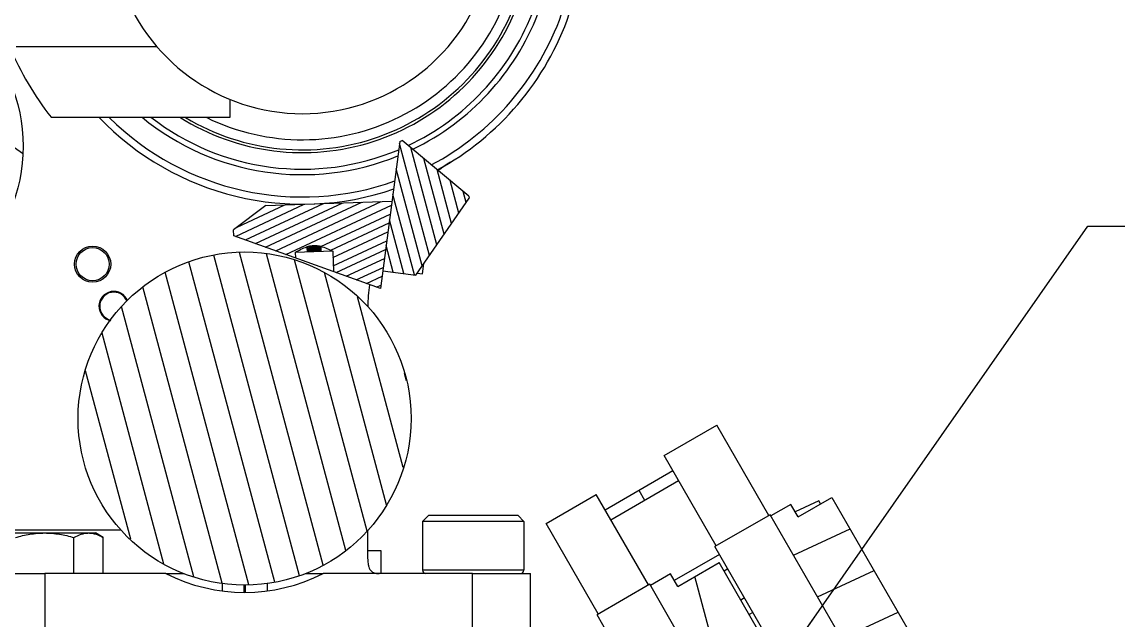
# Model space of a CAD drawing. Header units: millimetres. Extents: x 0 to 841, y 0 to 594.
# Drawn here: x 423.26 to 461.12, y 247.95 to 268.6 of the extents above; entities that cross this region are included whole.
import ezdxf

# ---------------------------------------------------------------- set-up
doc = ezdxf.new("R2010")
doc.units = ezdxf.units.MM
doc.header["$LTSCALE"] = 46.255
doc.layers.get('0').update_dxf_attribs({"linetype": 'CONTINUOUS'})
doc.layers.add('AXIS', color=7, linetype='CONTINUOUS')
doc.styles.get("Standard").update_dxf_attribs({"font": 'txt', "width": 0.85})
doc.dimstyles.get("Standard").update_dxf_attribs({"dimtxt": 3.5, "dimasz": 3.5, "dimexe": 1.5, "dimexo": 1, "dimtad": 1, "dimtxsty": 'STANDARD', "dimcen": 0.09, "dimadec": 0, "dimazin": 0, "dimtol": 1, "dimtp": 0.01, "dimtm": 0.01, "dimtfac": 1, "dimtofl": 0, "dimtmove": 0, "dimatfit": 3, "dimfxl": 1, "dimtolj": 1, "dimarcsym": 0})

msp = doc.modelspace()

# ---------------------------------------------------------------- linework, layer by layer
at = {"color": 2, "linetype": 'CONTINUOUS'}
for p, q in [((423.28, 264.06), (415.363, 269.603)), ((437.335, 260.537), (436.3, 264.402)), ((437.589, 260.903), (436.689, 264.259)), ((437.842, 261.269), (437.143, 263.879)), ((437.082, 260.172), (436.184, 263.522)), ((438.096, 261.635), (437.596, 263.5)), ((438.349, 262), (438.049, 263.12)), ((431.678, 260.819), (435.005, 262.371)), ((432.026, 260.694), (435.672, 262.394)), ((436.813, 259.864), (436.069, 262.641)), ((438.603, 262.366), (438.502, 262.74)), ((430.634, 261.195), (433.006, 262.301)), ((430.699, 261.513), (432.339, 262.278)), ((430.982, 261.07), (433.672, 262.324)), ((431.33, 260.944), (434.339, 262.348)), ((432.374, 260.569), (436.02, 262.269)), ((433.579, 260.843), (435.98, 261.963)), ((433.925, 260.717), (435.94, 261.656)), ((436.449, 259.912), (435.953, 261.76)), ((434.002, 260.465), (435.9, 261.35)), ((433.118, 260.679), (433.198, 260.85)), ((433.161, 260.68), (433.243, 260.858)), ((433.203, 260.682), (433.287, 260.863)), ((433.246, 260.683), (433.331, 260.866)), ((433.288, 260.685), (433.373, 260.867)), ((433.331, 260.686), (433.414, 260.866)), ((433.373, 260.688), (433.455, 260.863)), ((433.416, 260.689), (433.495, 260.859)), ((433.458, 260.691), (433.534, 260.853)), ((434.012, 260.182), (435.86, 261.044)), ((436.084, 259.96), (435.838, 260.879)), ((432.849, 249.481), (429.884, 260.546)), ((433.669, 249.84), (430.775, 260.641)), ((434.449, 250.346), (431.703, 260.593)), ((433.108, 260.746), (433.151, 260.84)), ((433.501, 260.692), (433.572, 260.846)), ((433.543, 260.694), (433.581, 260.774)), ((434.113, 259.942), (435.82, 260.738)), ((431.993, 249.258), (429.029, 260.32)), ((435.185, 251.017), (432.676, 260.379)), ((434.461, 259.817), (435.779, 260.431)), ((434.809, 259.691), (435.739, 260.125)), ((431.101, 249.168), (428.21, 259.96)), ((435.856, 251.931), (433.708, 259.948)), ((435.157, 259.566), (435.699, 259.819)), ((430.172, 249.219), (427.43, 259.451)), ((435.505, 259.441), (435.659, 259.513)), ((436.428, 253.214), (434.85, 259.103)), ((429.197, 249.438), (426.697, 258.77)), ((428.163, 249.881), (426.027, 257.85)), ((427.018, 250.736), (425.458, 256.557)), ((436.542, 256.206), (436.473, 256.465)), ((449.907, 250.185), (451.863, 251.097)), ((450.736, 248.748), (452.692, 249.66)), ((447.996, 243.893), (446.506, 249.454)), ((451.565, 247.312), (453.521, 248.224))]:
    msp.add_line(p, q, dxfattribs=at)
at = {"color": 7, "linetype": 'CONTINUOUS'}
for p, q in [((423.056, 267.747), (427.917, 267.747)), ((430.45, 265.305), (430.45, 265.92)), ((424.264, 265.305), (430.45, 265.305)), ((436.308, 264.469), (435.643, 259.391)), ((436.308, 264.469), (436.398, 264.504)), ((438.691, 262.582), (436.398, 264.504)), ((431.683, 262.255), (436.038, 262.407)), ((436.864, 259.857), (438.701, 262.509)), ((438.691, 262.582), (438.701, 262.509)), ((431.683, 262.255), (430.57, 261.415)), ((430.576, 261.216), (430.57, 261.415)), ((435.643, 259.391), (430.576, 261.216)), ((433.995, 260.685), (432.7, 260.639)), ((432.7, 260.639), (432.707, 260.448)), ((433.105, 260.829), (433.11, 260.679)), ((433.583, 260.695), (433.11, 260.679)), ((433.578, 260.845), (433.583, 260.695)), ((433.995, 260.685), (434.019, 259.976)), ((437.097, 259.903), (437.144, 260.261)), ((435.724, 260.007), (436.864, 259.857)), ((436.912, 259.927), (437.097, 259.903)), ((445.436, 253.628), (447.255, 254.678)), ((449.055, 251.56), (447.255, 254.678)), ((447.236, 250.51), (445.436, 253.628)), ((443.398, 251.758), (445.736, 253.108)), ((443.598, 251.412), (445.936, 252.762)), ((441.366, 251.278), (443.098, 252.278)), ((444.898, 249.16), (443.098, 252.278)), ((444.567, 252.433), (444.767, 252.087)), ((450.066, 251.509), (451.235, 252.184)), ((451.235, 252.184), (461.235, 234.863)), ((449.816, 251.942), (449.123, 251.542)), ((450.066, 251.509), (449.816, 251.942)), ((450.782, 252.069), (449.963, 251.687)), ((450.845, 251.959), (450.782, 252.069)), ((437.097, 251.355), (437.297, 251.555)), ((440.397, 251.555), (437.297, 251.555)), ((440.597, 251.355), (440.397, 251.555)), ((449.098, 251.585), (447.193, 250.485)), ((458.523, 235.261), (449.098, 251.585)), ((426.685, 251.055), (422.05, 251.055)), ((435.2, 251.036), (435.2, 250.155)), ((440.597, 251.355), (437.097, 251.355)), ((437.097, 251.355), (437.097, 249.673)), ((440.597, 251.355), (440.597, 249.673)), ((443.166, 248.16), (441.366, 251.278)), ((422.298, 250.955), (425.797, 250.955)), ((425.058, 249.555), (425.058, 250.799)), ((426.068, 250.799), (425.797, 250.955)), ((426.068, 249.555), (426.068, 250.799)), ((435.2, 250.355), (435.661, 250.355)), ((435.661, 250.355), (435.661, 249.555)), ((452.468, 241.349), (447.193, 250.485)), ((447.35, 250.213), (445.791, 249.313)), ((445.909, 249.109), (447.338, 249.934)), ((457.338, 232.613), (447.338, 249.934)), ((422.027, 249.555), (424.05, 249.555)), ((424.05, 249.555), (424.05, 247.555)), ((428.233, 249.555), (428.843, 249.555)), ((433.057, 249.555), (433.666, 249.555)), ((440.597, 249.673), (437.097, 249.673)), ((438.825, 249.555), (440.825, 249.555)), ((438.825, 247.555), (438.825, 249.555)), ((440.825, 244.305), (440.825, 249.555)), ((445.659, 249.542), (444.966, 249.142)), ((445.909, 249.109), (445.659, 249.542)), ((447.639, 249.713), (447.509, 249.638)), ((430.175, 249.218), (430.175, 248.966)), ((430.925, 249.155), (430.925, 248.907)), ((430.975, 249.155), (430.975, 248.907)), ((431.725, 249.218), (431.725, 248.966)), ((444.941, 249.185), (443.122, 248.135)), ((453.616, 234.16), (444.941, 249.185)), ((448.216, 248.713), (448.086, 248.638)), ((445.572, 243.892), (443.122, 248.135)), ((448.505, 248.213), (448.375, 248.138))]:
    msp.add_line(p, q, dxfattribs=at)
for centre, radius in [((417.55, 264.305), 5.75), ((425.702, 260.234), 0.571), ((430.95, 254.905), 5.75)]:
    msp.add_circle(centre, radius, dxfattribs=at)
for centre, radius, start, end in [((432.95, 272.055), 6.625, 125.7963, 54.2037), ((432.95, 272.055), 7.525, 243.9741, 348.9759), ((432.95, 272.055), 7.875, 239.1314, 339.8097), ((432.95, 272.055), 7.969, 237.8933, 337.7598), ((432.95, 272.055), 8.541, 295.3012, 338.1721), ((432.95, 272.055), 8.731, 295.8781, 338.6721), ((432.95, 272.055), 9.5, 297.8836, 340.4171), ((432.95, 272.055), 9.75, 298.4942, 340.9379), ((432.95, 272.055), 11, 203.1808, 217.8529), ((432.95, 272.055), 9.75, 223.8218, 288.9006), ((432.95, 272.055), 9.5, 225.3816, 289.6471), ((432.95, 272.055), 8.731, 230.6415, 292.1629), ((432.95, 272.055), 8.541, 232.2206, 292.8942), ((441.2, 258.639), 6, 121.5881, 126.4017), ((433.386, 259.857), 1.012, 100.7422, 103.4474), ((433.378, 259.899), 0.969, 98.026, 100.7379), ((433.374, 259.929), 0.938, 95.3045, 98.0218), ((433.373, 259.94), 0.928, 97.1499, 97.5838), ((433.373, 259.937), 0.93, 91.9983, 97.1459), ((433.373, 259.942), 0.925, 92.6056, 95.3025), ((433.372, 259.95), 0.917, 92.0002, 92.6026), ((433.373, 259.937), 0.931, 86.7757, 92.0002), ((433.372, 259.947), 0.921, 89.9792, 91.9981), ((433.372, 259.937), 0.931, 87.4121, 89.9785), ((433.372, 259.919), 0.949, 84.9662, 87.4076), ((433.373, 259.938), 0.929, 86.2563, 86.7721), ((433.369, 259.887), 0.98, 82.6111, 84.9661), ((433.367, 259.87), 0.998, 82.444, 82.6174), ((433.363, 259.846), 1.022, 80.3987, 82.4362), ((433.355, 259.797), 1.071, 78.2963, 80.3977), ((433.401, 259.797), 1.073, 103.4481, 106.0123), ((433.349, 259.767), 1.102, 78.0002, 78.3046), ((441.2, 258.639), 6, 171.4996, 178.8178), ((426.433, 258.782), 0.487, 20.7375, 258.3571), ((437.215, 249.673), 0.117, 180, 270), ((440.48, 249.673), 0.117, 270, 360)]:
    msp.add_arc(centre, radius, start, end, dxfattribs=at)
for points in [[(433.105, 260.829), (433.152, 260.842), (433.201, 260.853), (433.25, 260.859)], [(433.434, 260.865), (433.482, 260.862), (433.531, 260.855), (433.578, 260.845)], [(432.7, 260.639), (432.827, 260.718), (432.962, 260.788), (433.105, 260.829)], [(433.578, 260.845), (433.724, 260.814), (433.863, 260.754), (433.995, 260.685)]]:
    msp.add_open_spline(points, degree=3, dxfattribs=at)
for points, knots in [([(423.037, 250.799), (423.201, 250.846), (423.535, 250.925), (423.877, 250.955), (424.047, 250.955)], [0, 0, 0, 0, 0.500104, 1, 1, 1, 1]), ([(424.047, 250.955), (424.218, 250.955), (424.56, 250.925), (424.894, 250.846), (425.058, 250.799)], [0, 0, 0, 0, 0.499896, 1, 1, 1, 1]), ([(425.058, 250.799), (425.137, 250.844), (425.26, 250.904), (425.433, 250.948), (425.52, 250.955), (425.563, 250.955)], [0, 0, 0, 0, 0.514153, 0.759424, 1, 1, 1, 1]), ([(425.563, 250.955), (425.606, 250.955), (425.693, 250.948), (425.866, 250.904), (425.989, 250.844), (426.068, 250.799)], [0, 0, 0, 0, 0.240576, 0.485847, 1, 1, 1, 1]), ([(435.2, 250.155), (435.2, 250.067), (435.203, 249.941), (435.236, 249.788), (435.275, 249.698), (435.332, 249.629), (435.438, 249.565), (435.535, 249.555), (435.6, 249.555)], [0, 0, 0, 0, 0.317718, 0.448449, 0.562114, 0.66488, 0.76655, 1, 1, 1, 1])]:
    msp.add_open_spline(points, degree=3, knots=knots, dxfattribs=at)
at = {"layer": 'AXIS', "color": 7, "linetype": 'CONTINUOUS'}
for p, q in [((428.233, 249.555), (424.05, 249.555)), ((438.825, 249.555), (433.666, 249.555)), ((430.175, 249.218), (430.175, 248.966)), ((430.925, 249.155), (430.925, 248.907)), ((430.975, 249.155), (430.975, 248.907)), ((431.725, 249.218), (431.725, 248.966))]:
    msp.add_line(p, q, dxfattribs=at)
msp.add_circle((425.702, 260.234), 0.625, dxfattribs=at)
for centre, radius, start, end in [((426.433, 258.782), 0.512, 21.7341, 257.2429), ((430.95, 254.905), 6, 243.0834, 296.9166)]:
    msp.add_arc(centre, radius, start, end, dxfattribs=at)

# ---------------------------------------------------------------- leaders
at = {"color": 2, "linetype": 'CONTINUOUS'}
for points in [[(448.639, 245.194), (460.074, 261.551), (466.074, 261.551)], [(456.35, 240.741), (467.218, 251.028), (473.218, 251.028)]]:
    msp.add_leader(points, dimstyle='STANDARD', override={"dimtad": 0, "dimldrblk": 'DOT'}, dxfattribs=at)

doc.saveas('drawing.dxf')
